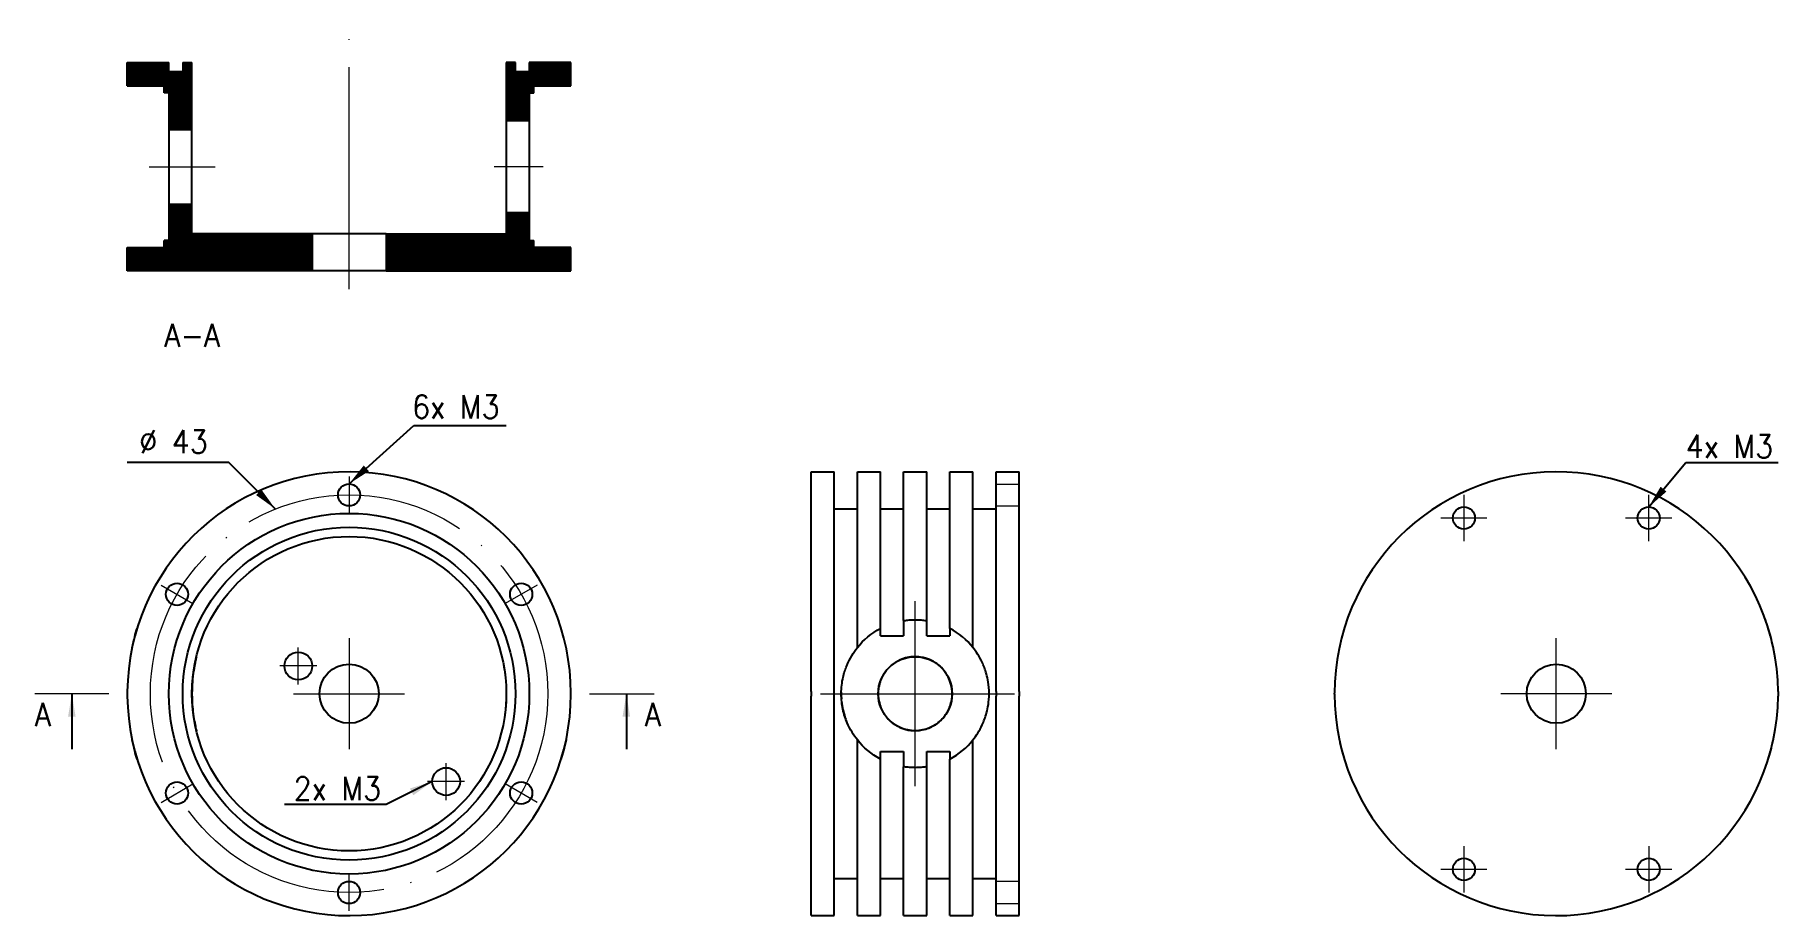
# Model space of a CAD drawing. Header units: millimetres. Extents: x -34 to 155, y -24 to 71.
import ezdxf
from ezdxf.enums import TextEntityAlignment as Align

# ---------------------------------------------------------------- set-up
doc = ezdxf.new("R2010")
doc.units = ezdxf.units.MM
doc.linetypes.add('ACAD_ISO04W100', pattern=[30, 24, -2.95, 0.1, -2.95])
doc.linetypes.add('HIDDEN', pattern=[9.525, 6.35, -3.175])
doc.layers.get('0').update_dxf_attribs({"lineweight": 25, "true_color": 0xffffff})
for name, color, linetype, lineweight, true_color in [('axes', 252, 'ACAD_ISO04W100', 18, 0xa0a0a4), ('dimensions', 7, 'Continuous', 13, 0x000000), ('invisible', 7, 'HIDDEN', 13, 0x000000)]:
    doc.layers.add(name, color=color, linetype=linetype, lineweight=lineweight, true_color=true_color)
doc.styles.get("Standard").update_dxf_attribs({"font": ''})
doc.styles.add('textstyle0', font='')
doc.styles.add('textstyle1', font='')
doc.styles.add('textstyle2', font='')
doc.styles.add('textstyle3', font='')
doc.styles.add('textstyle4', font='')
doc.styles.add('textstyle5', font='')
doc.styles.add('textstyle6', font='')
doc.styles.get('Standard').set_extended_font_data('txt')
doc.styles.get('textstyle0').set_extended_font_data('Standard')
doc.styles.get('textstyle1').set_extended_font_data('Standard')
doc.styles.get('textstyle2').set_extended_font_data('Standard')
doc.styles.get('textstyle3').set_extended_font_data('Standard')
doc.styles.get('textstyle4').set_extended_font_data('Standard')
doc.styles.get('textstyle5').set_extended_font_data('Standard')
doc.styles.get('textstyle6').set_extended_font_data('Standard')
doc.dimstyles.get("Standard").update_dxf_attribs({"dimtxt": 2.5, "dimasz": 2.5, "dimexe": 1.25, "dimexo": 0.625, "dimtad": 1, "dimtxsty": 'Standard', "dimcen": 2.5, "dimadec": 0, "dimazin": 0, "dimtfac": 1, "dimtmove": 0, "dimatfit": 3, "dimfxl": 1, "dimarcsym": 0})
pattern_1 = [(45, (0, 0), (-0.08838835, 0.08838835), [])]

# ---------------------------------------------------------------- blocks, each defined once
blk = doc.blocks.new('Ortho1')
at = {"color": 0, "linetype": 'BYBLOCK'}
for p, q in [((0.05, 23.9999), (-0.05, 23.9999)), ((-0.25, -23.9987), (0.25, -23.9987))]:
    blk.add_line(p, q, dxfattribs=at)
for centre, radius in [((0, 0), 19.5), ((-10.75, 18.6195), 1.2), ((10.75, 18.6195), 1.2), ((0, 0), 18), ((0, 0), 17), ((0, 0), 3.2), ((-21.5, 0), 1.2), ((21.5, 0), 1.2), ((-10.75, -18.6195), 1.2), ((10.75, -18.6195), 1.2)]:
    blk.add_circle(centre, radius, dxfattribs=at)
for centre in [(9.5, 10.5), (-3, -5.5)]:
    blk.add_circle(centre, 1.5)
for start, end in [(90.1194, -90.5968), (-89.4032, 89.8806)]:
    blk.add_arc((0, 0), 24, start, end, dxfattribs=at)
for points, knots in [([(-8, 22.6274), (-7.99865, 22.6279), (-7.97961, 22.6346), (-7.96261, 22.6406), (-7.94376, 22.6472), (-7.92347, 22.6543), (-7.90174, 22.6619)], [0.500128, 0.500128, 0.500128, 0.500128, 0.745858, 0.745858, 0.745858, 1, 1, 1, 1]), ([(0, 17), (0.472446, 17.0002), (0.928482, 16.9794), (1.31752, 16.9489), (1.64786, 16.9223), (1.94381, 16.8914), (2.20536, 16.8563)], [0, 0, 0, 0, 0.14874, 0.14874, 0.14874, 0.274633, 0.274633, 0.274633, 0.274633]), ([(-3.2, 16.6961), (-3.20084, 16.6959), (-3.15433, 16.7049), (-3.09247, 16.7164), (-3.0376, 16.7266), (-2.97364, 16.738), (-2.90057, 16.7507), (-2.67695, 16.7895), (-2.40159, 16.8325), (-2.08962, 16.8711)], [0.49558, 0.49558, 0.49558, 0.49558, 0.549513, 0.549513, 0.549513, 0.596925, 0.596925, 0.596925, 0.742554, 0.742554, 0.742554, 0.742554]), ([(-4, -16.5227), (-3.99983, -16.5227), (-3.85826, -16.5573), (-3.69229, -16.5942), (-3.62987, -16.6081), (-3.56237, -16.6227), (-3.48978, -16.638), (-3.28325, -16.6821), (-3.03942, -16.7277), (-2.75829, -16.7747), (-2.42683, -16.8288), (-2.04709, -16.8832), (-1.54777, -16.9294), (-1.33696, -16.9493), (-1.09582, -16.9662), (-0.824345, -16.98), (-0.528574, -16.9946), (-0.173984, -17.003), (0.1767, -16.9991), (0.41023, -16.9963), (0.627092, -16.9899), (0.827288, -16.9799), (1.25254, -16.9588), (1.58985, -16.9278), (1.88503, -16.8952), (2.30007, -16.8486), (2.63238, -16.7973), (2.92349, -16.7467), (3.21183, -16.6954), (3.45631, -16.6471), (3.65693, -16.602), (3.76765, -16.5774), (3.85693, -16.557), (3.92477, -16.5407), (3.97306, -16.5292), (3.99814, -16.5232), (4, -16.5227)], [0.260067, 0.260067, 0.260067, 0.260067, 0.313654, 0.313654, 0.313654, 0.333355, 0.333355, 0.333355, 0.389563, 0.389563, 0.389563, 0.455175, 0.455175, 0.455175, 0.48303, 0.48303, 0.48303, 0.513392, 0.513392, 0.513392, 0.533631, 0.533631, 0.533631, 0.577042, 0.577042, 0.577042, 0.63836, 0.63836, 0.63836, 0.699333, 0.699333, 0.699333, 0.732609, 0.732609, 0.732609, 0.755973, 0.755973, 0.755973, 0.755973]), ([(-8, -22.6274), (-7.99854, -22.6279), (-7.9788, -22.6349), (-7.96129, -22.6411), (-7.94279, -22.6476), (-7.92294, -22.6545), (-7.90174, -22.6619)], [0.499869, 0.499869, 0.499869, 0.499869, 0.751745, 0.751745, 0.751745, 1, 1, 1, 1])]:
    blk.add_open_spline(points, degree=3, knots=knots, dxfattribs=at)
for points, degree in [([(4.99375, 23.4747), (5.82583, 23.2979), (6.53379, 23.1003), (7.06665, 22.9361)], 3), ([(7.92217, 22.6548), (7.90174, 22.6619)], 1), ([(8, 22.6274), (7.99918, 22.6277), (7.99068, 22.6307)], 2), ([(-2.98476, -16.7359), (-3.11747, -16.7117)], 1), ([(-2.77329, -16.7723), (-2.88107, -16.7541)], 1), ([(-2.54456, -16.8085), (-2.66121, -16.7904)], 1), ([(-2.26022, -16.8491), (-2.3954, -16.8304)], 1), ([(-1.9951, -16.8825), (-2.11801, -16.8675)], 1), ([(-1.79546, -16.9049), (-1.89005, -16.8946)], 1), ([(-1.56374, -16.9279), (-1.67606, -16.9172)], 1), ([(-1.27356, -16.9522), (-1.41657, -16.9409)], 1), ([(-1.07632, -16.9659), (-1.20438, -16.9573)], 1), ([(-7.99014, -22.6309), (-7.99912, -22.6277), (-8, -22.6274)], 2), ([(-7.90174, -22.6619), (-7.90896, -22.6594)], 1), ([(-4.99375, -23.4747), (-5.82583, -23.2979), (-6.53379, -23.1003), (-7.06665, -22.9361)], 3), ([(7.06665, -22.9361), (6.53379, -23.1003), (5.82583, -23.2979), (4.99375, -23.4747)], 3)]:
    blk.add_open_spline(points, degree=degree, dxfattribs=at)
blk = doc.blocks.new('Ortho0021')
at = {"color": 0, "linetype": 'BYBLOCK'}
for p, q in [((-24, 0), (-24, -2.5)), ((0.25, 0), (-0.25, 0)), ((24, 0), (24, -2.5)), ((-20, -2.5), (-20, -5)), ((-0.25, -2.5), (0.25, -2.5)), ((20, -2.5), (20, -5)), ((-24, -5), (-24, -7.5)), ((24, -5), (24, -7.5)), ((-20, -7.5), (-20, -10)), ((-7.06665, -7.5), (-6.24896, -7.5)), ((-6.24896, -7.5), (-6.24896, -10)), ((6.24896, -7.5), (7.06665, -7.5)), ((6.24896, -7.5), (6.24896, -10)), ((20, -7.5), (20, -10)), ((-24, -10), (-24, -12.5)), ((-6.24896, -10), (-7.90174, -10)), ((7.90174, -10), (6.24896, -10)), ((24, -10), (24, -12.5)), ((-20, -12.5), (-20, -15)), ((-7.90174, -12.5), (-6.24896, -12.5)), ((-6.24896, -12.5), (-6.24896, -15)), ((6.24896, -12.5), (7.90174, -12.5)), ((6.24896, -12.5), (6.24896, -15)), ((20, -12.5), (20, -15)), ((-24, -15), (-24, -17.5)), ((-6.24896, -15), (-7.06665, -15)), ((7.06665, -15), (6.24896, -15)), ((24, -15), (24, -17.5)), ((-20, -17.5), (-20, -20)), ((20, -17.5), (20, -20)), ((-24, -20), (-24, -22.5)), ((0.25, -20), (-0.25, -20)), ((24, -20), (24, -22.5)), ((0.25, -22.5), (-0.25, -22.5))]:
    blk.add_line(p, q, dxfattribs=at)
blk.add_circle((0, -11.25), 4, dxfattribs=at)
for start, end in [(88.8266, 90), (151.46, 152.047), (27.9532, 28.5399), (-152.047, -151.46), (-28.5399, -27.9532)]:
    blk.add_arc((0, -11.25), 8, start, end, dxfattribs=at)
for points, degree, knots in [([(-24, 0), (-23.8511, 0), (-23.4062, 0), (-22.6708, 0), (-21.6541, 0), (-20.3687, 0), (-18.8306, 0), (-17.0587, 0), (-15.0752, 0), (-12.9046, 0), (-10.5738, 0), (-8.11184, 0), (-5.5492, 0), (-2.91771, 0), (-0.25, 0)], 1, [1.5708, 1.5708, 1.68225, 1.79371, 1.90516, 2.01662, 2.12807, 2.23953, 2.35099, 2.46244, 2.5739, 2.68535, 2.79681, 2.90826, 3.01972, 3.13118, 3.13118]), ([(0.25, 0), (2.91771, 0), (5.5492, 0), (8.11184, 0), (10.5738, 0), (12.9046, 0), (15.0752, 0), (17.0587, 0), (18.8306, 0), (20.3687, 0), (21.6541, 0), (22.6708, 0), (23.4062, 0), (23.8511, 0), (24, 0)], 1, [3.15201, 3.15201, 3.26347, 3.37492, 3.48638, 3.59783, 3.70929, 3.82074, 3.9322, 4.04365, 4.15511, 4.26657, 4.37802, 4.48948, 4.60093, 4.71239, 4.71239]), ([(-24, -2.5), (-23.8511, -2.5), (-23.4062, -2.5), (-22.6708, -2.5), (-21.6541, -2.5), (-20.3687, -2.5), (-18.8306, -2.5), (-17.0587, -2.5), (-15.0752, -2.5), (-12.9046, -2.5), (-10.5738, -2.5), (-8.11184, -2.5), (-5.5492, -2.5), (-2.91771, -2.5), (-0.25, -2.5)], 1, [1.5708, 1.5708, 1.68225, 1.79371, 1.90516, 2.01662, 2.12807, 2.23953, 2.35099, 2.46244, 2.5739, 2.68535, 2.79681, 2.90826, 3.01972, 3.13118, 3.13118]), ([(-4.99375, -5), (-4.48734, -4.59753), (-3.89843, -4.21796), (-3.1424, -3.89301), (-2.71762, -3.7121), (-2.23702, -3.5479), (-1.67066, -3.42639), (-1.17536, -3.31972), (-0.596512, -3.24924), (0, -3.25)], 3, [0.00000016094, 0.00000016094, 0.00000016094, 0.00000016094, 0.486826, 0.486826, 0.486826, 0.759628, 0.759628, 0.759628, 1, 1, 1, 1]), ([(0, -3.25), (0.63977, -3.24913), (1.2561, -3.33021), (1.77602, -3.44963), (2.24119, -3.55583), (2.64748, -3.69075), (3.01264, -3.83893), (3.83256, -4.17487), (4.45845, -4.57509), (4.99375, -5)], 3, [0, 0, 0, 0, 0.25738, 0.25738, 0.25738, 0.485712, 0.485712, 0.485712, 1, 1, 1, 1]), ([(0.25, -2.5), (2.91771, -2.5), (5.5492, -2.5), (8.11184, -2.5), (10.5738, -2.5), (12.9046, -2.5), (15.0752, -2.5), (17.0587, -2.5), (18.8306, -2.5), (20.3687, -2.5), (21.6541, -2.5), (22.6708, -2.5), (23.4062, -2.5), (23.8511, -2.5), (24, -2.5)], 1, [3.15201, 3.15201, 3.26347, 3.37492, 3.48638, 3.59783, 3.70929, 3.82074, 3.9322, 4.04365, 4.15511, 4.26657, 4.37802, 4.48948, 4.60093, 4.71239, 4.71239]), ([(-24, -5), (-23.8866, -5), (-23.5477, -5), (-22.9863, -5), (-22.2077, -5), (-21.2194, -5), (-20.0307, -5), (-18.6527, -5), (-17.0986, -5), (-15.383, -5), (-13.522, -5), (-11.5333, -5), (-9.43572, -5), (-7.24897, -5), (-4.99375, -5)], 1, [1.5708, 1.5708, 1.66802, 1.76525, 1.86248, 1.95971, 2.05694, 2.15416, 2.25139, 2.34862, 2.44585, 2.54308, 2.6403, 2.73753, 2.83476, 2.93199, 2.93199]), ([(4.99375, -5), (7.24897, -5), (9.43572, -5), (11.5333, -5), (13.522, -5), (15.383, -5), (17.0986, -5), (18.6527, -5), (20.0307, -5), (21.2194, -5), (22.2077, -5), (22.9863, -5), (23.5477, -5), (23.8866, -5), (24, -5)], 1, [3.3512, 3.3512, 3.44842, 3.54565, 3.64288, 3.74011, 3.83734, 3.93456, 4.03179, 4.12902, 4.22625, 4.32348, 4.4207, 4.51793, 4.61516, 4.71239, 4.71239]), ([(-24, -7.5), (-23.901, -7.5), (-23.6049, -7.5), (-23.1141, -7.5), (-22.4326, -7.5), (-21.5661, -7.5), (-20.5217, -7.5), (-19.308, -7.5), (-17.9351, -7.5), (-16.4142, -7.5), (-14.758, -7.5), (-12.98, -7.5), (-11.095, -7.5), (-9.11842, -7.5), (-7.06665, -7.5)], 1, [1.5708, 1.5708, 1.66165, 1.7525, 1.84335, 1.9342, 2.02505, 2.11591, 2.20676, 2.29761, 2.38846, 2.47931, 2.57016, 2.66102, 2.75187, 2.84272, 2.84272]), ([(0, -7.25), (0.20521, -7.25063), (0.401521, -7.26516), (0.588931, -7.29359), (0.777273, -7.32248), (0.951082, -7.36035), (1.11036, -7.4072), (1.32448, -7.47033), (1.51864, -7.54323), (1.69284, -7.62588), (2.07871, -7.80717), (2.39145, -8.02333), (2.66839, -8.27012), (2.94495, -8.51863), (3.18353, -8.79792), (3.39133, -9.12894), (3.5793, -9.4319), (3.74413, -9.7747), (3.86328, -10.2131), (3.9231, -10.4341), (3.97355, -10.7066), (3.99148, -10.9891), (4.01043, -11.2718), (3.99729, -11.5658), (3.95693, -11.8354), (3.90098, -12.2092), (3.80427, -12.5184), (3.69229, -12.7885), (3.55834, -13.1087), (3.39988, -13.3778), (3.22224, -13.6201), (2.88854, -14.0687), (2.49573, -14.4281), (1.98042, -14.7253), (1.76958, -14.8479), (1.52801, -14.9554), (1.25568, -15.0478), (0.968108, -15.1429), (0.62669, -15.2198), (0.235612, -15.2431), (-0.133825, -15.2661), (-0.514447, -15.2311), (-0.827288, -15.1635), (-1.06107, -15.1125), (-1.27176, -15.0494), (-1.45937, -14.9743), (-1.8717, -14.8115), (-2.20004, -14.6098), (-2.49023, -14.3803), (-2.8738, -14.0728), (-3.18801, -13.7178), (-3.45153, -13.2716), (-3.64817, -12.9318), (-3.81999, -12.5421), (-3.92477, -12.0221), (-3.9995, -11.6579), (-4.02356, -11.1954), (-3.97346, -10.79), (-3.9273, -10.397), (-3.83363, -10.0708), (-3.72371, -9.78918), (-3.52245, -9.28265), (-3.26447, -8.89794), (-2.96057, -8.5602), (-2.67816, -8.25103), (-2.35607, -7.98675), (-1.95776, -7.76185), (-1.68214, -7.60806), (-1.3703, -7.47188), (-0.984074, -7.37294), (-0.698836, -7.30005), (-0.359806, -7.24963), (0, -7.25)], 3, [0, 0, 0, 0, 0.018491, 0.018491, 0.018491, 0.0373403, 0.0373403, 0.0373403, 0.0628024, 0.0628024, 0.0628024, 0.118923, 0.118923, 0.118923, 0.175203, 0.175203, 0.175203, 0.226449, 0.226449, 0.226449, 0.252207, 0.252207, 0.252207, 0.277965, 0.277965, 0.277965, 0.313654, 0.313654, 0.313654, 0.355969, 0.355969, 0.355969, 0.434803, 0.434803, 0.434803, 0.467275, 0.467275, 0.467275, 0.501445, 0.501445, 0.501445, 0.533631, 0.533631, 0.533631, 0.55762, 0.55762, 0.55762, 0.61008, 0.61008, 0.61008, 0.679868, 0.679868, 0.679868, 0.732609, 0.732609, 0.732609, 0.76944, 0.76944, 0.76944, 0.805091, 0.805091, 0.805091, 0.869435, 0.869435, 0.869435, 0.928806, 0.928806, 0.928806, 0.969702, 0.969702, 0.969702, 1, 1, 1, 1]), ([(7.06665, -7.5), (9.11842, -7.5), (11.095, -7.5), (12.98, -7.5), (14.758, -7.5), (16.4142, -7.5), (17.9351, -7.5), (19.308, -7.5), (20.5217, -7.5), (21.5661, -7.5), (22.4326, -7.5), (23.1141, -7.5), (23.6049, -7.5), (23.901, -7.5), (24, -7.5)], 1, [3.44047, 3.44047, 3.53132, 3.62217, 3.71302, 3.80387, 3.89472, 3.98558, 4.07643, 4.16728, 4.25813, 4.34898, 4.43983, 4.53069, 4.62154, 4.71239, 4.71239]), ([(-24, -10), (-23.9066, -10), (-23.6273, -10), (-23.1641, -10), (-22.5206, -10), (-21.702, -10), (-20.7145, -10), (-19.5658, -10), (-18.2649, -10), (-16.8219, -10), (-15.248, -10), (-13.5555, -10), (-11.7575, -10), (-9.868, -10), (-7.90174, -10)], 1, [1.5708, 1.5708, 1.65903, 1.74727, 1.8355, 1.92374, 2.01197, 2.10021, 2.18845, 2.27668, 2.36492, 2.45315, 2.54139, 2.62962, 2.71786, 2.80609, 2.80609]), ([(-7.90174, -12.5), (-7.92282, -12.366), (-7.94326, -12.2181), (-7.9616, -12.0329), (-7.97066, -11.9436), (-7.97882, -11.8399), (-7.98608, -11.7218), (-7.99324, -11.5997), (-7.99961, -11.449), (-7.99999, -11.2625), (-7.99933, -11.0765), (-7.99509, -10.922), (-7.98727, -10.7989), (-7.98003, -10.6763), (-7.97181, -10.5691), (-7.96261, -10.4774), (-7.94402, -10.2873), (-7.92321, -10.1366), (-7.90174, -10)], 3, [0.00000024935, 0.00000024935, 0.00000024935, 0.00000024935, 0.249649, 0.249649, 0.249649, 0.371717, 0.371717, 0.371717, 0.497265, 0.497265, 0.497265, 0.621538, 0.621538, 0.621538, 0.745858, 0.745858, 0.745858, 1, 1, 1, 1]), ([(7.90174, -10), (9.868, -10), (11.7575, -10), (13.5555, -10), (15.248, -10), (16.8219, -10), (18.2649, -10), (19.5658, -10), (20.7145, -10), (21.702, -10), (22.5206, -10), (23.1641, -10), (23.6273, -10), (23.9066, -10), (24, -10)], 1, [3.47709, 3.47709, 3.56533, 3.65356, 3.7418, 3.83003, 3.91827, 4.0065, 4.09474, 4.18298, 4.27121, 4.35945, 4.44768, 4.53592, 4.62415, 4.71239, 4.71239]), ([(7.90174, -10), (7.92251, -10.132), (7.94264, -10.2775), (7.96077, -10.4587), (7.97, -10.5487), (7.97832, -10.6533), (7.98574, -10.7725), (7.9931, -10.8965), (7.99969, -11.0501), (8, -11.2412), (8.00012, -11.4366), (7.99349, -11.5959), (7.98605, -11.7222), (7.97871, -11.8415), (7.97045, -11.9461), (7.96129, -12.0361), (7.94302, -12.2198), (7.9227, -12.3667), (7.90174, -12.5)], 3, [0.00000024922, 0.00000024922, 0.00000024922, 0.00000024922, 0.245773, 0.245773, 0.245773, 0.369594, 0.369594, 0.369594, 0.497853, 0.497853, 0.497853, 0.628428, 0.628428, 0.628428, 0.751745, 0.751745, 0.751745, 1, 1, 1, 1]), ([(-24, -12.5), (-23.9066, -12.5), (-23.6273, -12.5), (-23.1641, -12.5), (-22.5206, -12.5), (-21.702, -12.5), (-20.7145, -12.5), (-19.5658, -12.5), (-18.2649, -12.5), (-16.8219, -12.5), (-15.248, -12.5), (-13.5555, -12.5), (-11.7575, -12.5), (-9.868, -12.5), (-7.90174, -12.5)], 1, [1.5708, 1.5708, 1.65903, 1.74727, 1.8355, 1.92374, 2.01197, 2.10021, 2.18845, 2.27668, 2.36492, 2.45315, 2.54139, 2.62962, 2.71786, 2.80609, 2.80609]), ([(7.90174, -12.5), (9.868, -12.5), (11.7575, -12.5), (13.5555, -12.5), (15.248, -12.5), (16.8219, -12.5), (18.2649, -12.5), (19.5658, -12.5), (20.7145, -12.5), (21.702, -12.5), (22.5206, -12.5), (23.1641, -12.5), (23.6273, -12.5), (23.9066, -12.5), (24, -12.5)], 1, [3.47709, 3.47709, 3.56533, 3.65356, 3.7418, 3.83003, 3.91827, 4.0065, 4.09474, 4.18298, 4.27121, 4.35945, 4.44768, 4.53592, 4.62415, 4.71239, 4.71239]), ([(-24, -15), (-23.901, -15), (-23.6049, -15), (-23.1141, -15), (-22.4326, -15), (-21.5661, -15), (-20.5217, -15), (-19.308, -15), (-17.9351, -15), (-16.4142, -15), (-14.758, -15), (-12.98, -15), (-11.095, -15), (-9.11842, -15), (-7.06665, -15)], 1, [1.5708, 1.5708, 1.66165, 1.7525, 1.84335, 1.9342, 2.02505, 2.11591, 2.20676, 2.29761, 2.38846, 2.47931, 2.57016, 2.66102, 2.75187, 2.84272, 2.84272]), ([(7.06665, -15), (9.11842, -15), (11.095, -15), (12.98, -15), (14.758, -15), (16.4142, -15), (17.9351, -15), (19.308, -15), (20.5217, -15), (21.5661, -15), (22.4326, -15), (23.1141, -15), (23.6049, -15), (23.901, -15), (24, -15)], 1, [3.44047, 3.44047, 3.53132, 3.62217, 3.71302, 3.80387, 3.89472, 3.98558, 4.07643, 4.16728, 4.25813, 4.34898, 4.43983, 4.53069, 4.62154, 4.71239, 4.71239]), ([(-24, -17.5), (-23.8866, -17.5), (-23.5477, -17.5), (-22.9863, -17.5), (-22.2077, -17.5), (-21.2194, -17.5), (-20.0307, -17.5), (-18.6527, -17.5), (-17.0986, -17.5), (-15.383, -17.5), (-13.522, -17.5), (-11.5333, -17.5), (-9.43572, -17.5), (-7.24897, -17.5), (-4.99375, -17.5)], 1, [1.5708, 1.5708, 1.66802, 1.76525, 1.86248, 1.95971, 2.05694, 2.15416, 2.25139, 2.34862, 2.44585, 2.54308, 2.6403, 2.73753, 2.83476, 2.93199, 2.93199]), ([(-4.99375, -17.5), (-4.54901, -17.8527), (-4.03896, -18.1944), (-3.35289, -18.5135), (-2.99276, -18.6785), (-2.5882, -18.8383), (-2.05881, -18.9805), (-1.79924, -19.0493), (-1.50896, -19.1142), (-1.15494, -19.1662), (-0.831969, -19.2135), (-0.435545, -19.2502), (0, -19.25), (0.48202, -19.2501), (0.908003, -19.206), (1.25146, -19.1515), (1.59205, -19.0973), (1.87355, -19.0316), (2.12623, -18.9623), (2.64446, -18.8182), (3.0437, -18.6576), (3.39929, -18.4919), (4.0615, -18.1789), (4.55928, -17.8448), (4.99375, -17.5)], 3, [0.00000009406, 0.00000009406, 0.00000009406, 0.00000009406, 0.249083, 0.249083, 0.249083, 0.378375, 0.378375, 0.378375, 0.441344, 0.441344, 0.441344, 0.498678, 0.498678, 0.498678, 0.562118, 0.562118, 0.562118, 0.625139, 0.625139, 0.625139, 0.755224, 0.755224, 0.755224, 1, 1, 1, 1]), ([(4.99375, -17.5), (7.24897, -17.5), (9.43572, -17.5), (11.5333, -17.5), (13.522, -17.5), (15.383, -17.5), (17.0986, -17.5), (18.6527, -17.5), (20.0307, -17.5), (21.2194, -17.5), (22.2077, -17.5), (22.9863, -17.5), (23.5477, -17.5), (23.8866, -17.5), (24, -17.5)], 1, [3.3512, 3.3512, 3.44842, 3.54565, 3.64288, 3.74011, 3.83734, 3.93456, 4.03179, 4.12902, 4.22625, 4.32348, 4.4207, 4.51793, 4.61516, 4.71239, 4.71239]), ([(-24, -20), (-23.8511, -20), (-23.4062, -20), (-22.6708, -20), (-21.6541, -20), (-20.3687, -20), (-18.8306, -20), (-17.0587, -20), (-15.0752, -20), (-12.9046, -20), (-10.5738, -20), (-8.11184, -20), (-5.5492, -20), (-2.91771, -20), (-0.25, -20)], 1, [1.5708, 1.5708, 1.68225, 1.79371, 1.90516, 2.01662, 2.12807, 2.23953, 2.35099, 2.46244, 2.5739, 2.68535, 2.79681, 2.90826, 3.01972, 3.13118, 3.13118]), ([(0.25, -20), (2.91771, -20), (5.5492, -20), (8.11184, -20), (10.5738, -20), (12.9046, -20), (15.0752, -20), (17.0587, -20), (18.8306, -20), (20.3687, -20), (21.6541, -20), (22.6708, -20), (23.4062, -20), (23.8511, -20), (24, -20)], 1, [3.15201, 3.15201, 3.26347, 3.37492, 3.48638, 3.59783, 3.70929, 3.82074, 3.9322, 4.04365, 4.15511, 4.26657, 4.37802, 4.48948, 4.60093, 4.71239, 4.71239]), ([(-24, -22.5), (-23.8511, -22.5), (-23.4062, -22.5), (-22.6708, -22.5), (-21.6541, -22.5), (-20.3687, -22.5), (-18.8306, -22.5), (-17.0587, -22.5), (-15.0752, -22.5), (-12.9046, -22.5), (-10.5738, -22.5), (-8.11184, -22.5), (-5.5492, -22.5), (-2.91771, -22.5), (-0.25, -22.5)], 1, [1.5708, 1.5708, 1.68225, 1.79371, 1.90516, 2.01662, 2.12807, 2.23953, 2.35099, 2.46244, 2.5739, 2.68535, 2.79681, 2.90826, 3.01972, 3.13118, 3.13118]), ([(0.25, -22.5), (2.91771, -22.5), (5.5492, -22.5), (8.11184, -22.5), (10.5738, -22.5), (12.9046, -22.5), (15.0752, -22.5), (17.0587, -22.5), (18.8306, -22.5), (20.3687, -22.5), (21.6541, -22.5), (22.6708, -22.5), (23.4062, -22.5), (23.8511, -22.5), (24, -22.5)], 1, [3.15201, 3.15201, 3.26347, 3.37492, 3.48638, 3.59783, 3.70929, 3.82074, 3.9322, 4.04365, 4.15511, 4.26657, 4.37802, 4.48948, 4.60093, 4.71239, 4.71239])]:
    blk.add_open_spline(points, degree=degree, knots=knots, dxfattribs=at)
for points, degree in [([(-2.64186, -3.6988), (-2.7451, -3.73572)], 1), ([(-0.819733, -3.29211), (-1.46007, -3.35853), (-2.01393, -3.49154), (-2.49362, -3.64856)], 3), ([(-0.612547, -3.27349), (-0.612578, -3.27349)], 1), ([(-0.606922, -3.27306), (-0.606956, -3.27306)], 1), ([(-0.601294, -3.27263), (-0.601331, -3.27263)], 1), ([(-0.595664, -3.27221), (-0.595704, -3.27221)], 1), ([(-0.590032, -3.27179), (-0.590075, -3.27179)], 1), ([(-0.584397, -3.27137), (-0.584443, -3.27138)], 1), ([(-0.578759, -3.27096), (-0.578808, -3.27097)], 1), ([(-0.573119, -3.27056), (-0.573171, -3.27056)], 1), ([(0, -3.25), (-0.287652, -3.25013), (-0.567532, -3.27016)], 2), ([(-7.06665, -7.5), (-6.53379, -6.49854), (-5.82583, -5.66617), (-4.99375, -5)], 3), ([(-2.90592, -3.79643), (-3.0038, -3.83534)], 1), ([(4.99375, -5), (5.82583, -5.66617), (6.53379, -6.49854), (7.06665, -7.5)], 3), ([(-7.06665, -15), (-6.53379, -16.0015), (-5.82583, -16.8338), (-4.99375, -17.5)], 3), ([(4.99375, -17.5), (5.82583, -16.8338), (6.53379, -16.0015), (7.06665, -15)], 3)]:
    blk.add_open_spline(points, degree=degree, dxfattribs=at)
blk = doc.blocks.new('Ortho0041')
at = {"color": 0, "linetype": 'BYBLOCK'}
for p, q in [((-0.05, 23.9999), (0.05, 23.9999)), ((0.25, -23.9987), (-0.25, -23.9987))]:
    blk.add_line(p, q, dxfattribs=at)
for centre, radius in [((-19, 10), 1.2), ((19, 10), 1.2), ((0, 0), 3.2), ((-19, -10), 1.2), ((19, -10), 1.2)]:
    blk.add_circle(centre, radius, dxfattribs=at)
for start, end in [(90.1194, -90.5968), (-89.4032, 89.8806)]:
    blk.add_arc((0, 0), 24, start, end, dxfattribs=at)
for points, degree in [([(-7.92108, 22.6552), (-7.90174, 22.6619)], 1), ([(-7.90174, 22.6619), (-7.90277, 22.6616)], 1), ([(-4.99375, 23.4747), (-5.82583, 23.2979), (-6.53379, 23.1003), (-7.06665, 22.9361)], 3), ([(7.99729, -22.6284), (7.9788, -22.6349), (7.93846, -22.6491), (7.90174, -22.6619)], 3), ([(7.92108, -22.6552), (7.95333, -22.6439), (7.99408, -22.6295), (8, -22.6274)], 3), ([(-7.06665, -22.9361), (-6.53379, -23.1003), (-5.82583, -23.2979), (-4.99375, -23.4747)], 3), ([(4.99375, -23.4747), (5.82583, -23.2979), (6.53379, -23.1003), (7.06665, -22.9361)], 3)]:
    blk.add_open_spline(points, degree=degree, dxfattribs=at)
blk.add_open_spline([(-8, -22.6274), (-7.99865, -22.6279), (-7.97961, -22.6346), (-7.96261, -22.6406), (-7.94376, -22.6472), (-7.92347, -22.6543), (-7.90174, -22.6619)], degree=3, knots=[0.500128, 0.500128, 0.500128, 0.500128, 0.745858, 0.745858, 0.745858, 1, 1, 1, 1], dxfattribs=at)
blk = doc.blocks.new('blok 1')
h = blk.add_hatch()
h.set_pattern_fill('ANSI31', color=256, scale=0.9, angle=180, style=0)
h.set_pattern_definition(pattern_1)
edge = h.paths.add_edge_path()
edge.add_line((-3.5, 0), (1, 0))
edge.add_line((1, 0), (1, -1))
edge.add_line((1, -1), (2.5, -1))
edge.add_line((2.5, -1), (2.5, 0))
edge.add_line((2.5, 0), (3.5, 0))
edge.add_line((3.5, 0), (3.5, -7.25))
edge.add_line((3.5, -7.25), (1, -7.25))
edge.add_line((1, -7.25), (1, -3.25))
edge.add_line((1, -3.25), (0.5, -3.25))
edge.add_line((0.5, -3.25), (0.5, -2.5))
edge.add_line((0.5, -2.5), (-3.5, -2.5))
edge.add_line((-3.5, -2.5), (-3.5, 0))
edge = h.paths.add_edge_path()
edge.add_line((44.5, 0), (40, 0))
edge.add_line((40, 0), (40, -1))
edge.add_line((40, -1), (38.5, -1))
edge.add_line((38.5, -1), (38.5, 0))
edge.add_line((38.5, 0), (37.5, 0))
edge.add_line((37.5, 0), (37.5, -6.25))
edge.add_line((37.5, -6.25), (40, -6.25))
edge.add_line((40, -6.25), (40, -3.25))
edge.add_line((40, -3.25), (40.5, -3.25))
edge.add_line((40.5, -3.25), (40.5, -2.5))
edge.add_line((40.5, -2.5), (44.5, -2.5))
edge.add_line((44.5, -2.5), (44.5, 0))
edge = h.paths.add_edge_path()
edge.add_line((16.5, -18.5), (16.5, -22.5))
edge.add_line((16.5, -22.5), (-3.5, -22.5))
edge.add_line((-3.5, -22.5), (-3.5, -20))
edge.add_line((-3.5, -20), (0.5, -20))
edge.add_line((0.5, -20), (0.5, -19.25))
edge.add_line((0.5, -19.25), (1, -19.25))
edge.add_line((1, -19.25), (1, -15.3))
edge.add_line((1, -15.3), (3.5, -15.3))
edge.add_line((3.5, -15.3), (3.5, -18.5))
edge.add_line((3.5, -18.5), (16.5, -18.5))
h = blk.add_hatch()
h.set_pattern_fill('ANSI31', color=256, scale=0.9, angle=180, style=0)
h.set_pattern_definition(pattern_1)
h.paths.add_polyline_path([(24.5, -22.5), (44.5, -22.5), (44.5, -20), (40.5, -20), (40.5, -19.25), (40, -19.25), (40, -16.25), (37.5, -16.25), (37.5, -18.5), (24.5, -18.5)])
at = {"color": 0, "linetype": 'BYBLOCK'}
for p, q in [((-3.5, -2.5), (-3.5, 0)), ((44.5, -2.5), (44.5, 0)), ((0.5, -3.25), (0.5, -2.5)), ((40.5, -3.25), (40.5, -2.5)), ((-3.5, -22.5), (-3.5, -20)), ((0.5, -20), (0.5, -19.25)), ((40.5, -20), (40.5, -19.25)), ((44.5, -22.5), (44.5, -20))]:
    blk.add_line(p, q, dxfattribs=at)
for p, q in [((-3.5, 0), (1, 0)), ((1, -1), (1, 0)), ((2.5, 0), (2.5, -1)), ((2.5, 0), (3.5, 0)), ((3.5, -7.25), (3.5, 0)), ((37.5, 0), (37.5, -6.25)), ((38.5, 0), (37.5, 0)), ((38.5, -1), (38.5, 0)), ((44.5, 0), (40, 0)), ((40, 0), (40, -1)), ((2.5, -1), (1, -1)), ((40, -1), (38.5, -1)), ((-3.5, -2.5), (0.5, -2.5)), ((1, -3.25), (0.5, -3.25)), ((1, -3.25), (1, -7.25)), ((40, -3.25), (40.5, -3.25)), ((40, -3.25), (40, -3.25)), ((40, -3.25), (40, -6.25)), ((40.5, -2.5), (44.5, -2.5)), ((1, -7.25), (3.5, -7.25)), ((1, -7.25), (1, -15.3)), ((3.5, -15.3), (3.5, -7.25)), ((37.5, -6.25), (40, -6.25)), ((37.5, -6.25), (37.5, -16.25)), ((40, -6.25), (40, -16.25)), ((1, -15.3), (3.5, -15.3)), ((1, -15.3), (1, -19.25)), ((3.5, -18.5), (3.5, -15.3)), ((40, -16.25), (37.5, -16.25)), ((37.5, -16.25), (37.5, -18.5)), ((40, -16.25), (40, -19.25)), ((16.5, -18.5), (3.5, -18.5)), ((24.5, -18.5), (16.5, -18.5)), ((16.5, -18.5), (16.5, -22.5)), ((24.5, -18.5), (24.5, -22.5)), ((24.5, -18.5), (37.5, -18.5)), ((-3.5, -20), (0.5, -20)), ((1, -19.25), (0.5, -19.25)), ((40, -19.25), (40, -19.25)), ((40, -19.25), (40.5, -19.25)), ((40, -19.5), (40, -19.5)), ((44.5, -20), (40.5, -20)), ((16.5, -22.5), (-3.5, -22.5)), ((24.5, -22.5), (16.5, -22.5)), ((24.5, -22.5), (44.5, -22.5))]:
    blk.add_line(p, q)
at = {"layer": 'axes'}
for p, q in [((20.5, -24.5), (20.5, 3)), ((-1.13, -11.27), (6, -11.27)), ((36.2, -11.25), (41.5, -11.25))]:
    blk.add_line(p, q, dxfattribs=at)

msp = doc.modelspace()

# ---------------------------------------------------------------- linework, layer by layer
at = {"layer": 'axes'}
for p, q in [((0, 23.5), (0, 19.5)), ((120.62, 21.5), (120.62, 16.5)), ((140.62, 16.5), (140.62, 21.5)), ((123.12, 19), (118.12, 19)), ((143.12, 19), (138.12, 19)), ((-20.35, 11.75), (-16.89, 9.75)), ((20.35, 11.75), (16.89, 9.75)), ((61.25, -10), (61.25, 10)), ((0, 6), (0, -6)), ((130.62, -6), (130.62, 6)), ((-5.5, 1), (-5.5, 5)), ((-3.5, 3), (-7.5, 3)), ((-6, 0), (6, 0)), ((51, 0), (72, 0)), ((136.62, 0), (124.62, 0)), ((10.5, -11.5), (10.5, -7.5)), ((-20.35, -11.75), (-16.89, -9.75)), ((12.5, -9.5), (8.5, -9.5)), ((20.35, -11.75), (16.89, -9.75)), ((120.62, -16.5), (120.62, -21.5)), ((140.62, -16.5), (140.62, -21.5)), ((0, -23.5), (0, -19.5)), ((123.12, -19), (118.12, -19)), ((143.12, -19), (138.12, -19))]:
    msp.add_line(p, q, dxfattribs=at)
msp.add_circle((0, 0), 21.5, dxfattribs=at)
at = {"layer": 'dimensions'}
for p, q in [((-26, 0), (-34, 0)), ((26, 0), (33, 0))]:
    msp.add_line(p, q, dxfattribs=at)
at = {"layer": 'invisible'}
for p, q in [((70, 22.67), (72.5, 22.67)), ((70, 20.3), (72.5, 20.3)), ((72.5, -20.3), (70, -20.3)), ((70, -22.7), (72.5, -22.7))]:
    msp.add_line(p, q, dxfattribs=at)

# ---------------------------------------------------------------- block references
msp.add_blockref('blok 1', (-20.5, 68.25))
for name, p, rotation in [('Ortho1', (0, 0), -90.0000026563), ('Ortho0021', (50, 0), 90.0000026563), ('Ortho0041', (130.62, 0), 90.0000026563)]:
    msp.add_blockref(name, p, dxfattribs=dict(rotation=rotation))

# ---------------------------------------------------------------- texts
at = {"layer": 'dimensions', "style": 'textstyle2'}
msp.add_text('Ø 43', height=2.5, dxfattribs=at).set_placement((-19, 26), align=Align.CENTER)
at = {"layer": 'dimensions', "char_height": 2.5, "attachment_point": 1}
for s, insert, style in [('A-A', (-20, 40), 'textstyle5'), ('6x M3', (6.82, 32.28), 'textstyle0'), ('4x M3', (144.62, 28), 'textstyle1'), ('A', (-34, -1), 'textstyle3'), ('A', (32, -1), 'textstyle4'), ('2x M3', (-6, -9), 'textstyle6')]:
    msp.add_mtext(s, dxfattribs=dict(at, insert=insert, style=style))

# ---------------------------------------------------------------- leaders
at = {"layer": 'dimensions'}
for points in [[(0, 22.7), (7, 29), (17, 29), (17, 29)], [(-8, 20), (-13, 25), (-24, 25)], [(140.62, 20.2), (144.62, 25), (154.62, 25), (154.62, 25)], [(-30, 0), (-30, -6)], [(30, 0), (30, -6)], [(9, -9.5), (4, -12), (-7, -12)]]:
    msp.add_leader(points, dimstyle='Standard', dxfattribs=at)

doc.saveas('drawing.dxf')
